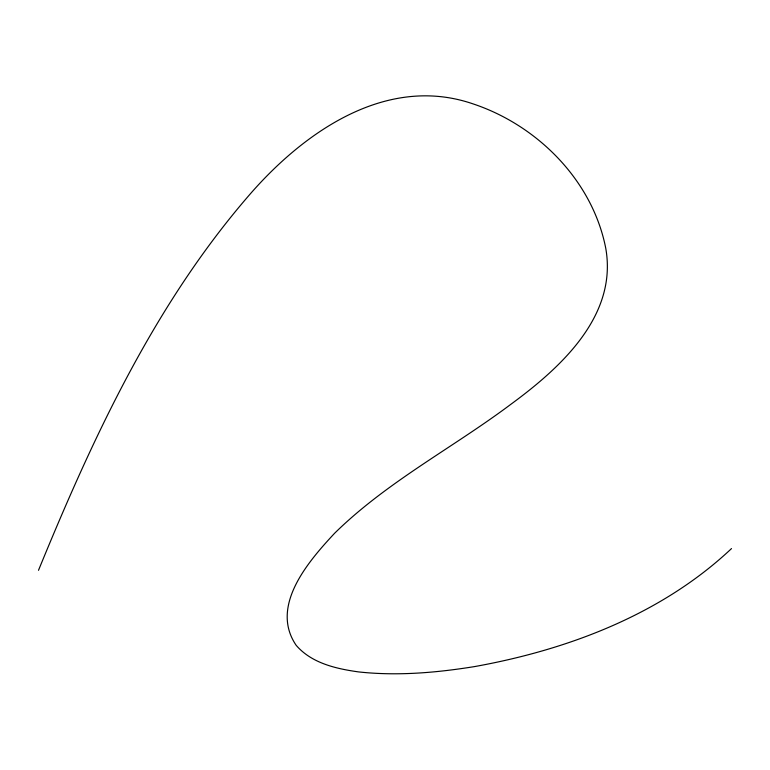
<?xml version="1.0" encoding="UTF-8"?>
<svg xmlns="http://www.w3.org/2000/svg" width="770" height="770" viewBox="0 0 770 770"><rect width="100%" height="100%" fill="white"/><g stroke="black" fill="none" stroke-linecap="round" stroke-linejoin="round"><path stroke-width="1.16" d="M38.5 570.3C93.285 436.59 155.415 302.466 251.29 192.741C305.603 130.948 387.262 74.43 472.992 103.863C537.47 125.317 592.534 180.565 605.749 248.258C617.79 316.2 560.185 368.07 510.876 404.289C452.635 447.938 386.829 481.905 334.603 533.264C308.655 561.109 269.375 606.057 296.181 645.327C311.629 663.249 336.086 668.755 358.502 671.902C397.166 676.137 436.224 672.759 474.493 666.599C567.942 649.764 661.449 614.537 731.5 548.577"/></g></svg>
